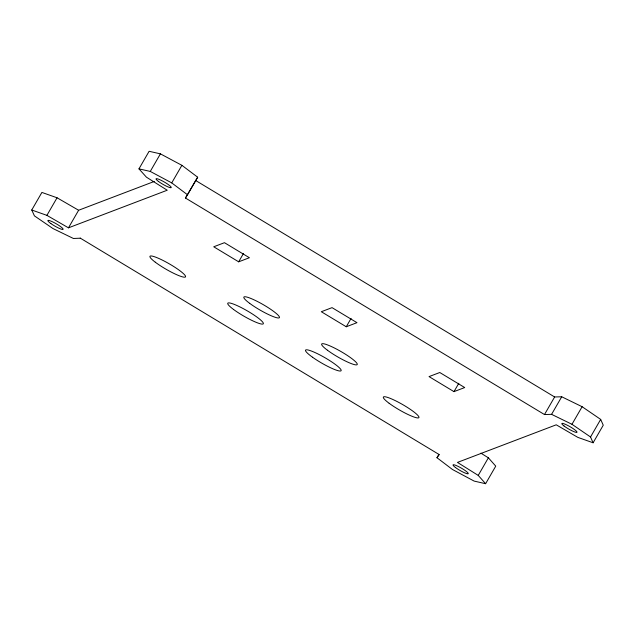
<?xml version="1.0" encoding="UTF-8"?>
<svg xmlns="http://www.w3.org/2000/svg" width="635" height="635" viewBox="0 0 635 635"><rect width="100%" height="100%" fill="white"/><g stroke="black" fill="none" stroke-linecap="round" stroke-linejoin="round"><path stroke-width="0.95" d="M195.564 180.443L554.633 396.978L561.721 396.772L582.12 406.717L600.678 419.402L603.25 425.212L593.106 442.786L590.534 436.983L571.968 424.291L551.577 414.345L544.489 414.552L185.452 198.025L197.668 177.205L181.888 165.322L160.409 153.853L149.106 151.289L138.962 168.862L146.431 177.181L167.235 190.222L68.469 227.838L46.903 215.36L31.75 210.002L41.894 192.429L57.055 197.779L78.621 210.256L154.305 181.435M480.901 453.144L488.371 457.811L495.744 466.13L485.608 483.711L474.131 481.084L452.445 469.487L436.967 457.724L438.904 454.374M485.608 483.711L478.234 475.401L488.371 457.811M46.903 215.36L57.055 197.779M68.469 227.838L78.621 210.256M138.962 168.862L150.265 171.426L160.409 153.853M185.452 198.025L187.516 194.778L171.736 182.896L181.888 165.322M187.516 194.778L197.668 177.205M238.665 261.818L249.404 257.731L224.465 242.689L213.733 246.785L238.665 261.818L243.499 253.444M346.25 326.763L356.981 322.675L332.041 307.642L321.31 311.729L346.25 326.763L351.076 318.397M453.977 391.636L464.709 387.548L439.777 372.515L429.038 376.603L453.977 391.636L458.811 383.27M544.489 414.552L554.633 396.978M551.577 414.345L561.721 396.772M571.968 424.291L582.12 406.717M590.534 436.983L600.678 419.402M436.967 457.724L439.285 454.62L80.208 238.085M80.351 238.196L73.406 238.474L52.967 228.544L34.425 215.868L31.75 210.002M593.106 442.786L577.826 437.372L556.228 424.807L457.47 462.415L478.234 475.401M150.265 171.426L171.736 182.896M50.879 223.568A8.803 1.349 30 0 0 63.087 229.346A8.803 1.349 30 0 0 52.507 221.813A8.803 1.349 30 0 0 50.879 223.568M563.991 425.95A8.803 1.349 30 0 0 576.794 432.419A8.803 1.349 30 0 0 567.42 425.283A8.803 1.349 30 0 0 563.991 425.95M455.382 467.447A8.803 1.349 30 0 0 468.09 473.789A8.803 1.349 30 0 0 458.462 466.558A8.803 1.349 30 0 0 455.382 467.447M249.658 303.332A20.534 3.143 30 0 0 279.098 317.881A20.534 3.143 30 0 0 256.167 300.855A20.534 3.143 30 0 0 249.658 303.332M327.462 350.25A20.534 3.143 30 0 0 356.894 364.8A20.534 3.143 30 0 0 333.97 347.774A20.534 3.143 30 0 0 327.462 350.25M155.297 262.207A20.534 3.143 30 0 0 185.055 277.146A20.534 3.143 30 0 0 162.87 260.374A20.534 3.143 30 0 0 155.297 262.207M233.561 309.467A20.534 3.143 30 0 0 262.993 324.017A20.534 3.143 30 0 0 240.07 306.991A20.534 3.143 30 0 0 233.561 309.467M312.539 357.243A20.534 3.143 30 0 0 341.051 370.769A20.534 3.143 30 0 0 316.42 353.203A20.534 3.143 30 0 0 312.539 357.243M389.16 403.296A20.534 3.143 30 0 0 418.592 417.846A20.534 3.143 30 0 0 395.668 400.82A20.534 3.143 30 0 0 389.16 403.296M158.417 181.396A8.803 1.349 30 0 0 171.093 187.698A8.803 1.349 30 0 0 161.385 180.443A8.803 1.349 30 0 0 158.417 181.396"/></g></svg>
